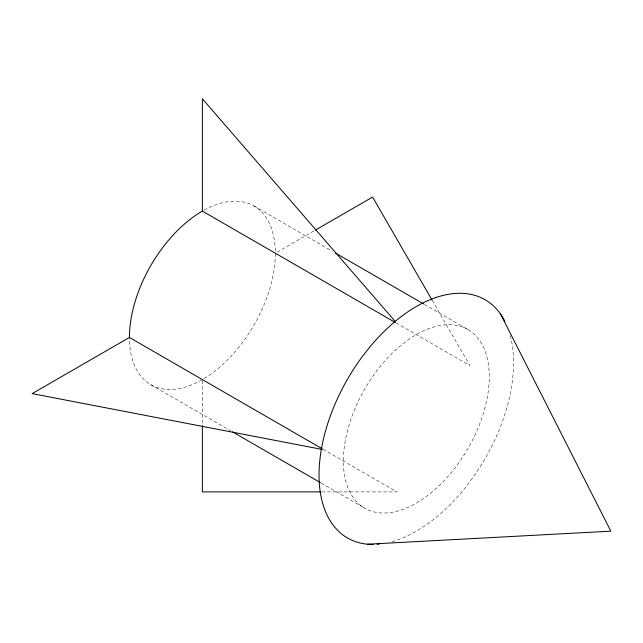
<?xml version="1.0" encoding="UTF-8"?>
<svg xmlns="http://www.w3.org/2000/svg" width="643" height="643" viewBox="0 0 643 643"><rect width="100%" height="100%" fill="white"/><g stroke="black" fill="none" stroke-linecap="round" stroke-linejoin="round"><path stroke-width="0.48" stroke-dasharray="3.21 2.41" d="M277.061 252.225L314.403 230.66M321.701 491.903L396.916 491.903L323.091 449.28M253.961 206.001L332.23 251.188M424.412 304.412L467.895 329.513A103.169 59.566 -60 0 1 435.19 489.331A103.169 59.566 -60 0 1 345.846 437.746A103.169 59.566 -60 0 1 467.895 329.513M396.04 322.923L469.864 365.546L432.763 301.278M150.783 384.691L230.797 430.89M321.243 483.102L364.726 508.211M202.376 380.584L202.376 424.71M510.269 335.55A137.562 79.419 -60 0 1 391.137 541.888M204.177 210.092A103.169 59.566 -60 0 1 275.317 254.62A103.169 59.566 -60 0 1 201.773 379.933A103.169 59.566 -60 0 1 129.42 337.462"/><path stroke-width="0.96" d="M395.598 321.902L202.376 98.789L202.376 211.105A103.169 59.566 -60 0 0 129.42 337.462L32.15 393.62L321.99 449.401M315.279 230.162L372.594 197.071L432.257 300.41M367.675 544.211L610.85 531.174L500.551 314.065M320.704 491.903L202.376 491.903L202.376 425.714M335.702 253.197L423.544 303.906M202.376 211.105L395.172 322.424M129.42 337.462L322.223 448.782M232.533 431.887L320.375 482.604M373.261 544.436A137.562 79.419 -60 0 1 348.667 377.2A137.562 79.419 -60 0 1 504.9 321.339M379.089 544.123A137.562 79.419 -60 0 1 377.128 544.283"/></g></svg>
